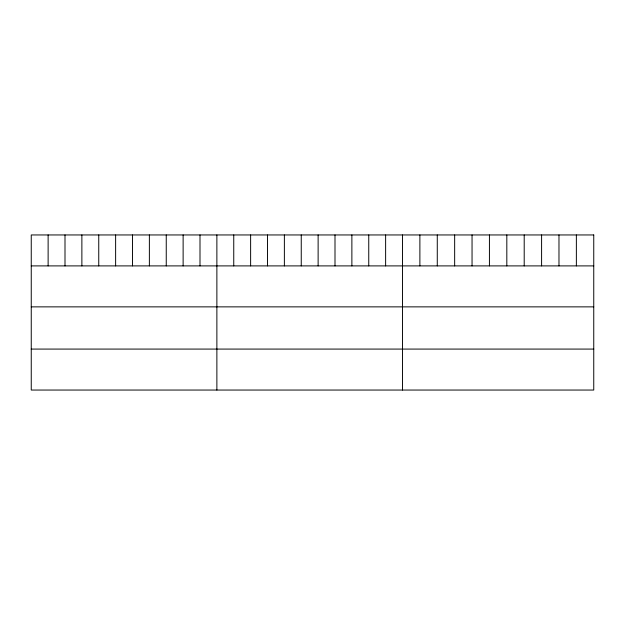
<?xml version="1.0" encoding="UTF-8"?>
<svg xmlns="http://www.w3.org/2000/svg" width="625" height="625" viewBox="0 0 625 625"><rect width="100%" height="100%" fill="white"/><g stroke="black" fill="none" stroke-linecap="round" stroke-linejoin="round"><path stroke-width="0.94" d="M31.25 265.898L593.75 265.898M31.25 306.867L593.75 306.867M31.25 349.078L593.75 349.078M576.367 234.953L576.367 265.898M558.977 234.953L558.977 265.898M541.594 234.953L541.594 265.898M524.203 234.953L524.203 265.898M506.82 234.953L506.82 265.898M489.43 234.953L489.43 265.898M472.047 234.953L472.047 265.898M454.656 234.953L454.656 265.898M437.273 234.953L437.273 265.898M419.883 234.953L419.883 265.898M402.5 234.953L402.5 390.047M385.625 234.953L385.625 265.898M368.75 234.953L368.75 265.898M351.875 234.953L351.875 265.898M335 234.953L335 265.898M318.125 234.953L318.125 265.898M301.25 234.953L301.25 265.898M284.375 234.953L284.375 265.898M267.5 234.953L267.5 265.898M250.625 234.953L250.625 265.898M233.75 234.953L233.75 265.898M216.875 234.953L216.875 390.047M200 234.953L200 265.898M183.125 234.953L183.125 265.898M166.25 234.953L166.25 265.898M149.375 234.953L149.375 265.898M132.5 234.953L132.5 265.898M115.625 234.953L115.625 265.898M98.75 234.953L98.75 265.898M81.875 234.953L81.875 265.898M65 234.953L65 265.898M48.125 234.953L48.125 265.898M593.75 234.953L31.25 234.953L31.25 390.047L593.75 390.047L593.75 234.953"/></g></svg>
